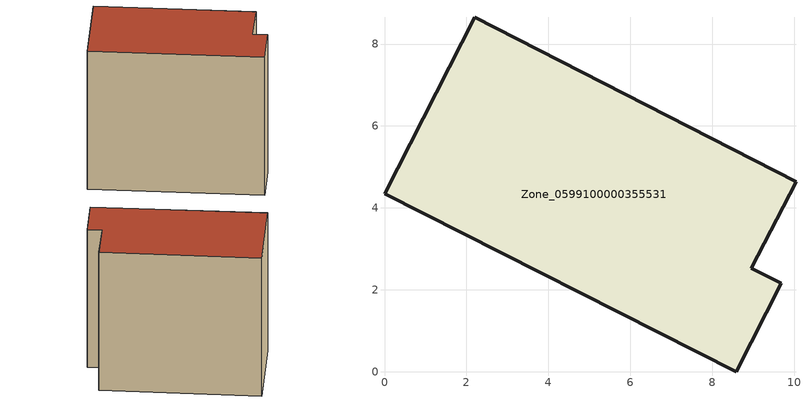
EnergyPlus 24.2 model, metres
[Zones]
Zone_0599100000355531
 floor ground (C_G): 0,4.35 2.21,8.66 10.04,4.64 8.96,2.53 9.68,2.16 8.58,0 z3.79
 wall outside (C_F): 2.21,8.66 0,4.35 8.58,0 9.68,2.16 8.96,2.53 10.04,4.64 2.21,8.66 z3.79:12.41
 roof outside (C_R): 0,4.35 8.58,0 9.68,2.16 8.96,2.53 10.04,4.64 2.21,8.66 z12.41
[BUILDING]
Pand.0599100000355531: North Axis=0; Terrain=City; Loads Convergence Tolerance Value=0.04; Temperature Convergence Tolerance Value=0.4; Solar Distribution=FullExterior; Maximum Number of Warmup Days=25; Minimum Number of Warmup Days=1
[Site:Location]
Rotterdam.The.Hague.AP_ZH_NLD Design_Conditions: Latitude=51.96; Longitude=4.45; Time Zone=1; Elevation=-4.5
[SITE:GROUNDTEMPERATURE:BUILDINGSURFACE]
18, 18, 18, 18, 18, 18, 18, 18, 18, 18, 18, 18
[MATERIAL] Thermal Absorptance=0.9; Solar Absorptance=0.7; Visible Absorptance=0.7
Name | Roughness | Thickness | Conductivity | Density | Specific Heat
G.TI.1992-2005 | MediumSmooth | 0.15 | 0.06 | 540 | 1210
F.TI.1992-2005 | Rough | 0.3 | 0.12 | 1920 | 840
R.TI.1992-2005 | MediumRough | 0.2 | 0.08 | 1500 | 1000
[CONSTRUCTION]
C_G: G.TI.1992-2005
C_F: F.TI.1992-2005
C_R: R.TI.1992-2005
[ZONE]
Zone_0599100000355531: Type=1; Multiplier=1; Ceiling Height=Autocalculate; Volume=Autocalculate; Floor Area=autocalculate; Part of Total Floor Area=Yes
[ZONEINFILTRATION:DESIGNFLOWRATE]
Infil_Zone_0599100000355531: Zone or ZoneList or Space or SpaceList=Zone_0599100000355531; Schedule=AlwaysOn; Design Flow Rate Calculation Method=Flow/Area; Flow Rate per Floor Area=0.0015; Constant Term Coefficient=1; Temperature Term Coefficient=0; Velocity Term Coefficient=0; Velocity Squared Term Coefficient=0
[HVACTEMPLATE:ZONE:IDEALLOADSAIRSYSTEM]
Zone_0599100000355531: Maximum Heating Supply Air Temperature=50; Minimum Cooling Supply Air Temperature=13; Maximum Heating Supply Air Humidity Ratio=0.0156; Minimum Cooling Supply Air Humidity Ratio=0.0077; Heating Limit=NoLimit; Cooling Limit=NoLimit; Dehumidification Control Type=ConstantSensibleHeatRatio; Cooling Sensible Heat Ratio=0.7; Dehumidification Setpoint=60; Humidification Control Type=None; Humidification Setpoint=30; Outdoor Air Method=None; Outdoor Air Flow Rate per Person=0.00944; Outdoor Air Flow Rate per Zone Floor Area=0; Outdoor Air Flow Rate per Zone=0; Demand Controlled Ventilation Type=None; Outdoor Air Economizer Type=NoEconomizer; Heat Recovery Type=None; Sensible Heat Recovery Effectiveness=0.7; Latent Heat Recovery Effectiveness=0.65
[ZONECONTROL:THERMOSTAT]
ThermostatControl_Zone_0599100000355531: Zone or ZoneList=Zone_0599100000355531; Control Type Schedule=DualSetpointControlType; Control 1=Thermostat_Zone_0599100000355531; Temperature Difference Between Cutout And Setpoint=0
[THERMOSTATSETPOINT:DUALSETPOINT]
Thermostat_Zone_0599100000355531: Heating Setpoint Temperature Schedule=HeatingSetpoint_Zone_0599100000355531; Cooling Setpoint Temperature Schedule=CoolingSetpoint_Zone_0599100000355531
[SCHEDULE:COMPACT]
HeatingSetpoint_Zone_0599100000355531: Through: 12/31, For: AllDays, Until: 24:00, 21
CoolingSetpoint_Zone_0599100000355531: Through: 12/31, For: AllDays, Until: 24:00, 24
DualSetpointControlType: Through: 12/31, For: AllDays, Until: 24:00, 4
AlwaysOn: Through: 12/31, For: AllDays, Until: 24:00, 1
